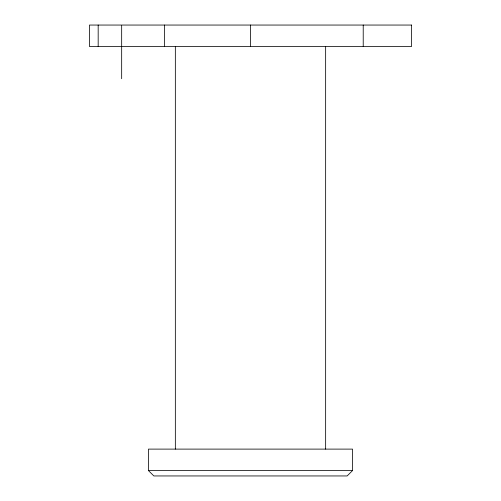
<?xml version="1.0" encoding="UTF-8"?>
<svg xmlns="http://www.w3.org/2000/svg" width="501" height="501" viewBox="0 0 501 501"><rect width="100%" height="100%" fill="white"/><g stroke="black" fill="none" stroke-linecap="round" stroke-linejoin="round"><path stroke-width="0.75" d="M352.529 470.583L347.149 475.95L153.838 475.95L148.465 470.583L148.465 449.109L352.529 449.109L352.529 470.583L148.465 470.583M363.219 25.05L363.219 46.524M325.644 46.624L325.644 449.109M250.494 25.05L250.494 46.524M175.344 46.624L175.344 449.109M164.61 25.05L164.61 46.524M121.668 25.601L121.668 78.726M98.177 25.05L98.177 46.524M411.54 25.05L89.46 25.05L89.46 46.524L411.528 46.524L411.528 25.05"/></g></svg>
